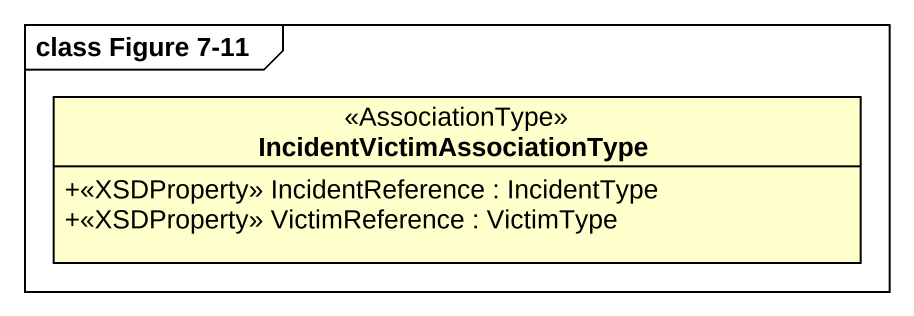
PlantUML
@startuml
mainframe class Figure 7-11
hide circle
hide empty members
skinparam classAttributeIconSize 0
class "IncidentVictimAssociationType" as IncidentVictimAssociationTyp <<AssociationType>> {
  +<<XSDProperty>> IncidentReference : IncidentType
  +<<XSDProperty>> VictimReference : VictimType
}
@enduml
